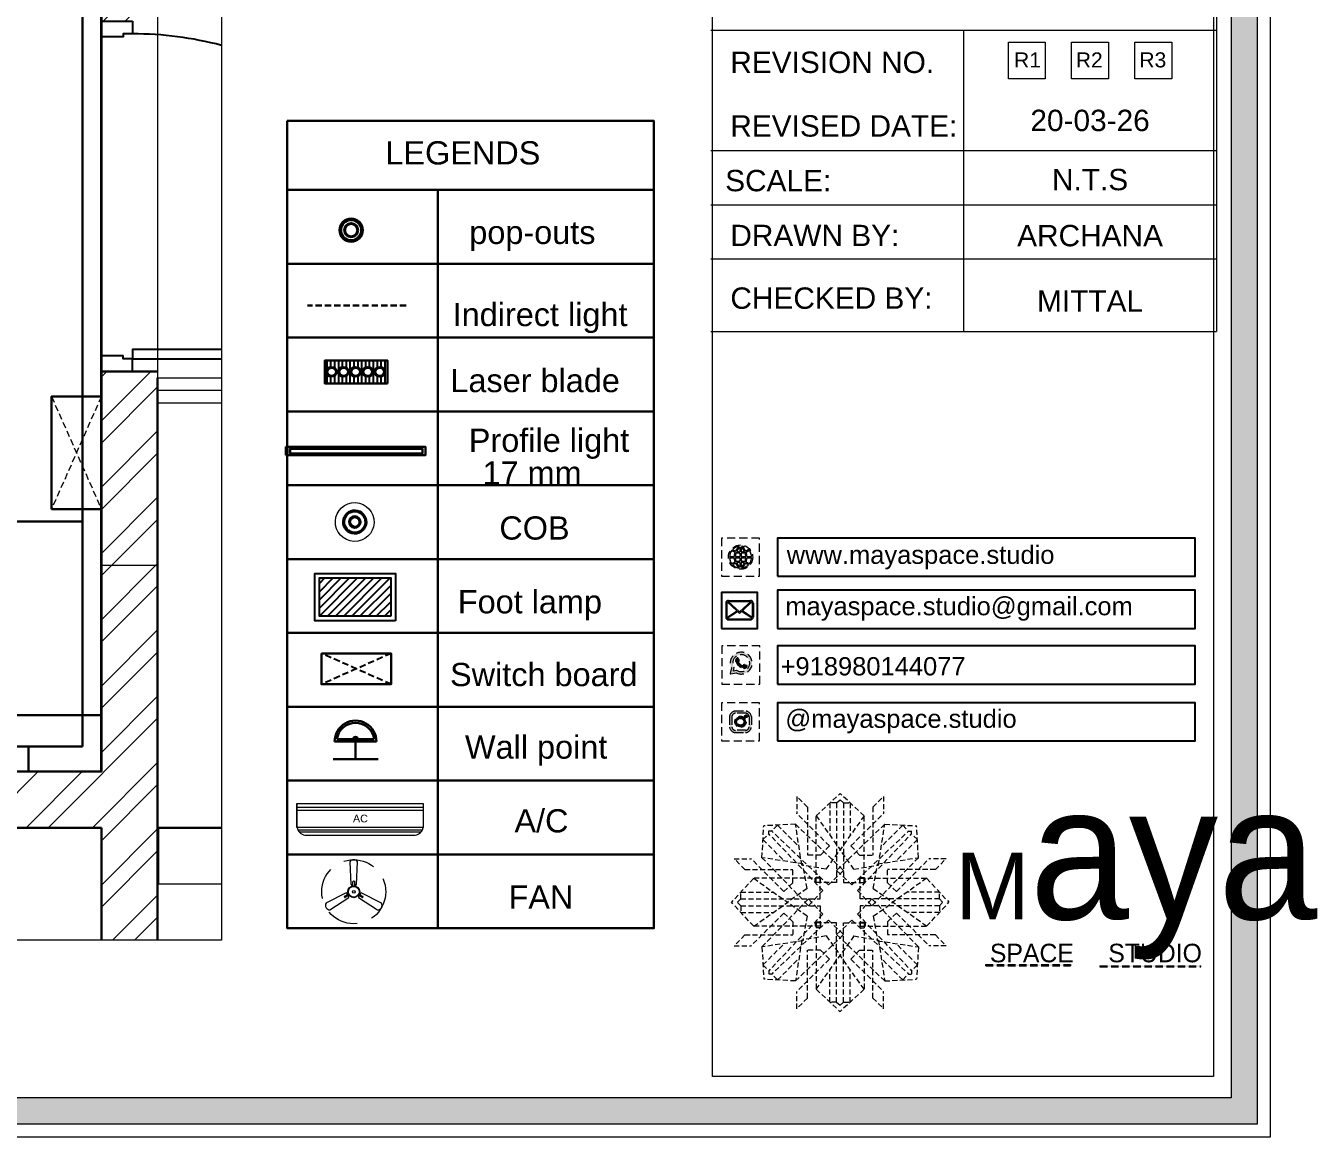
# Model space of a CAD drawing. Header units: millimetres. Extents: x 56222 to 3066687, y -650199 to -121287.
# Drawn here: x 132481.3 to 132584.6, y -184313.9 to -184225 of the extents above; entities that cross this region are included whole.
import ezdxf
from ezdxf.enums import TextEntityAlignment as Align

# ---------------------------------------------------------------- set-up
doc = ezdxf.new("R2010")
doc.units = ezdxf.units.MM
doc.header["$MEASUREMENT"] = 0
for name, pattern in [('00 . GROUND FLOOR$0$DASHED', [0.75, 0.5, -0.25]), ('DASHED', [0.75, 0.5, -0.25]), ('DASHED2', [0.375, 0.25, -0.125]), ('DASHEDX2', [1.5, 1, -0.5])]:
    doc.linetypes.add(name, pattern=pattern)
for name, color, linetype in [('09ELECTRICAL', 5, 'Continuous'), ('AR ELE-5', 134, 'Continuous'), ('AR HATCH-7', 7, 'Continuous')]:
    doc.layers.add(name, color=color, linetype=linetype)
for name, color, linetype, lineweight in [('dim05', 1, 'Continuous', 13), ('Dimension', 10, 'DASHEDX2', 20), ('el', 7, 'Continuous', 20), ('ELEC-wires', 1, 'DASHED2', 13), ('Electrical', 84, 'Continuous', 30), ('ELEVATION', 250, 'Continuous', 9), ('FIRST FLOOR', 7, 'Continuous', 9), ('FIRST FLOOR_( PLine )_', 251, 'Continuous', 30), ('FURNITURE', 32, 'Continuous', 9), ('GF FALSE CEILING', 6, 'Continuous', 35), ('NAME PLATE', 7, 'Continuous', 25)]:
    doc.layers.add(name, color=color, linetype=linetype, lineweight=lineweight)
doc.styles.add('Arial', font='arial.ttf')
doc.styles.get("Standard").update_dxf_attribs({"font": 'arial.ttf', "height": 6})

# ---------------------------------------------------------------- blocks, each defined once
blk = doc.blocks.new('FSFSF')
at = {"color": 42, "lineweight": 5, "true_color": 0xe0ac11}
for p, q in [((28600.03, 143.51), (28600.03, 140.16)), ((28602.15, 141.41), (28600.03, 143.51)), ((28603.86, 139.69), (28608.58, 144.08)), ((28607.9, 142.22), (28608.58, 142.85)), ((28613.31, 139.69), (28608.58, 144.08)), ((28609.27, 142.22), (28608.59, 142.85)), ((28615.02, 141.41), (28617.14, 143.51)), ((28617.14, 143.51), (28617.14, 140.16)), ((28606.47, 133.76), (28600.03, 140.16)), ((28602.15, 141.41), (28602.15, 131.95)), ((28607.9, 142.22), (28606.58, 142.22)), ((28606.58, 142.22), (28606.58, 135.84)), ((28607.9, 142.22), (28607.9, 126.58)), ((28609.27, 142.22), (28609.27, 126.58)), ((28609.27, 142.22), (28610.59, 142.22)), ((28610.59, 142.22), (28610.59, 135.84)), ((28610.7, 133.76), (28617.14, 140.16)), ((28615.02, 141.41), (28615.02, 131.95)), ((28593.19, 131.45), (28593.54, 137.71)), ((28599.8, 138.06), (28593.54, 137.71)), ((28596.24, 137.86), (28595.12, 136.69)), ((28596.24, 137.86), (28600.47, 133.65)), ((28601.03, 130), (28599.8, 138.06)), ((28599.8, 138.05), (28608.58, 129.56)), ((28603.86, 126.58), (28603.86, 139.69)), ((28603.86, 139.69), (28608.58, 133.02)), ((28613.31, 139.69), (28608.59, 133.02)), ((28617.37, 138.05), (28608.59, 129.56)), ((28613.31, 126.58), (28613.31, 139.69)), ((28616.14, 130), (28617.37, 138.06)), ((28620.93, 137.86), (28616.7, 133.65)), ((28617.37, 138.06), (28623.63, 137.71)), ((28620.93, 137.86), (28622.05, 136.69)), ((28624, 131.45), (28623.65, 137.71)), ((28593.39, 135), (28594.56, 136.12)), ((28593.39, 135), (28597.6, 130.78)), ((28595.12, 136.69), (28594.53, 136.69)), ((28594.56, 136.12), (28594.56, 136.71)), ((28605.17, 124.98), (28594.56, 136.12)), ((28606.27, 126.08), (28595.12, 136.69)), ((28610.9, 126.08), (28622.05, 136.69)), ((28612.02, 124.98), (28622.62, 136.12)), ((28623.8, 135), (28619.59, 130.78)), ((28622.05, 136.69), (28622.64, 136.69)), ((28622.62, 136.12), (28622.62, 136.71)), ((28623.8, 135), (28622.62, 136.12)), ((28606.47, 133.76), (28604.75, 131.95)), ((28605.86, 129.18), (28608.58, 133.02)), ((28611.31, 129.18), (28608.59, 133.02)), ((28610.7, 133.76), (28612.42, 131.95)), ((28587.73, 131.22), (28591.08, 131.22)), ((28589.84, 129.1), (28587.73, 131.22)), ((28597.49, 124.78), (28591.08, 131.22)), ((28593.19, 131.45), (28601.69, 122.67)), ((28601.25, 130.22), (28593.19, 131.45)), ((28605.86, 129.18), (28601.03, 130)), ((28602.07, 125.39), (28601.25, 130.22)), ((28604.75, 131.95), (28602.15, 131.95)), ((28611.31, 129.18), (28616.14, 130)), ((28612.42, 131.95), (28615.02, 131.95)), ((28615.12, 125.39), (28615.94, 130.22)), ((28623.99, 131.45), (28615.5, 122.67)), ((28615.94, 130.22), (28624, 131.45)), ((28619.7, 124.78), (28626.1, 131.22)), ((28629.45, 131.22), (28626.1, 131.22)), ((28627.34, 129.1), (28629.45, 131.22)), ((28591.56, 127.39), (28587.17, 122.66)), ((28589.84, 129.1), (28599.29, 129.1)), ((28604.66, 127.39), (28591.56, 127.39)), ((28591.56, 127.39), (28598.23, 122.67)), ((28599.29, 126.5), (28599.29, 129.1)), ((28603.68, 126.54), (28603.68, 127.39)), ((28604.71, 127.57), (28603.86, 127.57)), ((28604.66, 123.35), (28604.66, 127.39)), ((28604.7, 126.58), (28604.71, 127.57)), ((28606.27, 126.08), (28608.58, 128.27)), ((28607.9, 128.92), (28608.58, 129.56)), ((28607.9, 128.92), (28608.58, 128.27)), ((28609.27, 128.92), (28608.59, 129.56)), ((28609.27, 128.92), (28608.59, 128.27)), ((28610.9, 126.08), (28608.59, 128.27)), ((28612.46, 126.58), (28612.46, 127.57)), ((28612.46, 127.57), (28613.31, 127.57)), ((28612.52, 123.35), (28612.52, 127.39)), ((28612.52, 127.39), (28625.63, 127.39)), ((28613.51, 126.54), (28613.51, 127.39)), ((28627.34, 129.1), (28617.89, 129.1)), ((28617.89, 126.5), (28617.89, 129.1)), ((28625.63, 127.39), (28618.96, 122.67)), ((28625.63, 127.39), (28630.02, 122.66)), ((28589.03, 123.35), (28589.03, 124.67)), ((28589.03, 124.67), (28595.4, 124.67)), ((28597.49, 124.78), (28599.29, 126.5)), ((28602.07, 125.39), (28598.23, 122.67)), ((28605.17, 124.98), (28602.97, 122.67)), ((28604.66, 126.54), (28603.68, 126.54)), ((28607.9, 126.58), (28603.86, 126.58)), ((28609.27, 126.58), (28613.31, 126.58)), ((28612.02, 124.98), (28614.21, 122.67)), ((28612.52, 126.54), (28613.51, 126.54)), ((28615.12, 125.39), (28618.96, 122.67)), ((28619.7, 124.78), (28617.89, 126.5)), ((28628.16, 124.67), (28621.78, 124.67)), ((28628.16, 123.35), (28628.16, 124.67)), ((28591.56, 117.94), (28587.17, 122.66)), ((28589.03, 123.35), (28588.4, 122.67)), ((28589.03, 121.98), (28588.4, 122.65)), ((28589.03, 123.35), (28604.66, 123.35)), ((28591.56, 117.94), (28598.23, 122.65)), ((28593.19, 113.88), (28601.69, 122.65)), ((28602.07, 119.94), (28598.23, 122.65)), ((28602.33, 123.35), (28601.69, 122.67)), ((28602.33, 121.98), (28601.69, 122.65)), ((28602.33, 123.35), (28602.97, 122.67)), ((28602.33, 121.98), (28602.97, 122.65)), ((28605.17, 120.35), (28602.97, 122.65)), ((28612.02, 120.35), (28614.21, 122.65)), ((28628.16, 123.35), (28612.52, 123.35)), ((28614.85, 123.35), (28614.21, 122.67)), ((28614.85, 121.98), (28614.21, 122.65)), ((28614.85, 123.35), (28615.5, 122.67)), ((28614.85, 121.98), (28615.5, 122.65)), ((28615.12, 119.94), (28618.96, 122.65)), ((28623.99, 113.88), (28615.5, 122.65)), ((28625.63, 117.94), (28618.96, 122.65)), ((28625.63, 117.94), (28630.02, 122.66)), ((28628.16, 123.35), (28628.78, 122.67)), ((28628.16, 121.98), (28628.78, 122.65)), ((28589.03, 121.98), (28604.66, 121.98)), ((28589.03, 121.98), (28589.03, 120.66)), ((28589.03, 120.66), (28595.4, 120.66)), ((28597.49, 120.54), (28591.08, 114.11)), ((28605.17, 120.35), (28594.56, 109.2)), ((28597.49, 120.54), (28599.29, 118.83)), ((28602.07, 119.94), (28601.25, 115.1)), ((28604.66, 121.98), (28604.66, 117.94)), ((28612.02, 120.35), (28622.62, 109.2)), ((28612.52, 121.98), (28612.52, 117.94)), ((28628.16, 121.98), (28612.52, 121.98)), ((28615.12, 119.94), (28615.94, 115.1)), ((28619.7, 120.54), (28617.89, 118.83)), ((28619.7, 120.54), (28626.1, 114.11)), ((28628.16, 120.66), (28621.78, 120.66)), ((28628.16, 121.98), (28628.16, 120.66)), ((28604.66, 117.94), (28591.56, 117.94)), ((28606.27, 119.15), (28595.12, 108.54)), ((28599.29, 118.83), (28599.29, 116.23)), ((28604.66, 118.78), (28603.68, 118.78)), ((28603.68, 118.78), (28603.68, 117.94)), ((28607.9, 118.65), (28603.86, 118.65)), ((28603.86, 118.65), (28603.86, 105.54)), ((28604.71, 117.66), (28603.86, 117.66)), ((28604.7, 118.65), (28604.71, 117.66)), ((28606.27, 119.15), (28608.58, 116.96)), ((28607.9, 103.01), (28607.9, 118.65)), ((28610.9, 119.15), (28608.59, 116.96)), ((28609.27, 118.65), (28613.31, 118.65)), ((28609.27, 103.01), (28609.27, 118.65)), ((28610.9, 119.15), (28622.05, 108.54)), ((28612.46, 118.65), (28612.46, 117.66)), ((28612.46, 117.66), (28613.31, 117.66)), ((28612.52, 118.78), (28613.51, 118.78)), ((28612.52, 117.94), (28625.63, 117.94)), ((28613.31, 118.65), (28613.31, 105.54)), ((28613.51, 118.78), (28613.51, 117.94)), ((28617.89, 118.83), (28617.89, 116.23)), ((28589.84, 116.23), (28587.73, 114.11)), ((28589.84, 116.23), (28599.29, 116.23)), ((28601.25, 115.1), (28593.19, 113.87)), ((28593.39, 110.32), (28597.6, 114.55)), ((28599.8, 107.17), (28608.58, 115.67)), ((28601.03, 115.23), (28599.8, 107.17)), ((28605.86, 116.05), (28601.03, 115.23)), ((28605.86, 116.05), (28608.58, 112.21)), ((28607.9, 116.31), (28608.58, 116.96)), ((28607.9, 116.31), (28608.58, 115.67)), ((28609.27, 116.31), (28608.59, 116.96)), ((28609.27, 116.31), (28608.59, 115.67)), ((28611.31, 116.05), (28608.59, 112.21)), ((28617.37, 107.17), (28608.59, 115.67)), ((28611.31, 116.05), (28616.14, 115.23)), ((28615.94, 115.1), (28624, 113.87)), ((28616.14, 115.23), (28617.37, 107.17)), ((28627.34, 116.23), (28617.89, 116.23)), ((28623.8, 110.32), (28619.59, 114.55)), ((28627.34, 116.23), (28629.45, 114.11)), ((28587.73, 114.11), (28591.08, 114.11)), ((28593.19, 113.87), (28593.54, 107.62)), ((28602.15, 103.82), (28602.15, 113.27)), ((28604.75, 113.27), (28602.15, 113.27)), ((28603.86, 105.54), (28608.58, 112.21)), ((28606.47, 111.47), (28604.75, 113.27)), ((28613.31, 105.54), (28608.59, 112.21)), ((28610.7, 111.47), (28612.42, 113.27)), ((28612.42, 113.27), (28615.02, 113.27)), ((28615.02, 103.82), (28615.02, 113.27)), ((28624, 113.87), (28623.65, 107.62)), ((28629.45, 114.11), (28626.1, 114.11)), ((28593.39, 110.32), (28594.56, 109.2)), ((28596.24, 107.37), (28600.47, 111.58)), ((28606.47, 111.47), (28600.03, 105.07)), ((28606.58, 103.01), (28606.58, 109.38)), ((28610.59, 103.01), (28610.59, 109.38)), ((28610.7, 111.47), (28617.14, 105.07)), ((28620.93, 107.37), (28616.7, 111.58)), ((28623.8, 110.32), (28622.62, 109.2)), ((28599.8, 107.17), (28593.54, 107.52)), ((28595.12, 108.54), (28594.53, 108.54)), ((28594.56, 109.2), (28594.56, 108.61)), ((28596.24, 107.37), (28595.12, 108.54)), ((28617.37, 107.17), (28623.63, 107.52)), ((28620.93, 107.37), (28622.05, 108.54)), ((28622.05, 108.54), (28622.64, 108.54)), ((28622.62, 109.2), (28622.62, 108.61)), ((28600.03, 101.71), (28600.03, 105.07)), ((28603.86, 105.54), (28608.58, 101.15)), ((28613.31, 105.54), (28608.58, 101.15)), ((28617.14, 101.71), (28617.14, 105.07)), ((28602.15, 103.82), (28600.03, 101.71)), ((28607.9, 103.01), (28606.58, 103.01)), ((28607.9, 103.01), (28608.58, 102.38)), ((28609.27, 103.01), (28608.59, 102.38)), ((28609.27, 103.01), (28610.59, 103.01)), ((28615.02, 103.82), (28617.14, 101.71))]:
    blk.add_line(p, q, dxfattribs=at)
blk = doc.blocks.new('hgwg')
at = {"layer": 'Dimension', "true_color": 0xd39e00}
h = blk.add_hatch(color=42, dxfattribs=at)
h.dxf.hatch_style = 1
h.paths.add_polyline_path([(27505.71, 45.05), (27494.27, 45.05), (27494.27, 44.9), (27505.71, 44.9)])
h = blk.add_hatch(color=42, dxfattribs=at)
h.dxf.hatch_style = 1
h.paths.add_polyline_path([(27523.3, 44.9), (27509.68, 44.9), (27509.68, 44.75), (27523.3, 44.75)])
at = {"layer": 'Dimension', "color": 42, "true_color": 0xd39e00}
for p, q in [((27494.27, 45.05), (27505.71, 45.05)), ((27494.27, 44.9), (27494.27, 45.05)), ((27494.27, 44.9), (27505.71, 44.9)), ((27505.71, 45.05), (27505.71, 44.9)), ((27509.68, 44.9), (27523.3, 44.9)), ((27509.68, 44.9), (27509.68, 44.75)), ((27509.68, 44.75), (27523.3, 44.75)), ((27523.3, 44.75), (27523.3, 44.9))]:
    blk.add_line(p, q, dxfattribs=at)
at = {"layer": 'Dimension', "color": 42, "true_color": 0xd39e00, "attachment_point": 1}
for s, width, insert, char_height in [('{\\fCinzel|b0|i0|c0|p2;\\H1.5x;M\\fAmsterdam One|b0|i0|c0|p2;\\H2x;aya}', 85.3277, (27490.17, 69.17), 6), ('{\\fCinzel|b0|i0|c0|p0;SPACE     STUDIO}', 66.129, (27494.83, 47.86), 2.5)]:
    blk.add_mtext_dynamic_manual_height_columns(s, width=width, gutter_width=30, heights=[0], dxfattribs=dict(at, insert=insert, char_height=char_height))
blk = doc.blocks.new('QEGW4TG')
at = {"layer": 'Dimension', "true_color": 0x000000}
h = blk.add_hatch(color=18, dxfattribs=at)
h.dxf.hatch_style = 1
h.paths.add_polyline_path([(2.69, 1.93, 0.170513), (2.95, 1.97, 0.190337), (3.11, 2.18, 0.316231), (3.07, 2.28), (2.79, 2.37, 0.273721), (2.69, 2.34, 0.040749), (2.63, 2.27, -0.441282), (2.53, 2.25, -0.11828), (2.06, 2.64, -0.441282), (2.07, 2.74, 0.040749), (2.13, 2.81, 0.290083), (2.14, 2.92), (2.01, 3.18, 0.316231), (1.91, 3.2, 0.190337), (1.73, 3, 0.170513), (1.72, 2.74, 0.252784)], flags=0)
h.paths.add_polyline_path([(1.19, 1.98), (1.03, 1.3, 0.550912), (1.11, 1.23), (1.75, 1.39, 6.344125)])
h.paths.add_polyline_path([(1.81, 1.7), (1.4, 1.6), (1.5, 2.03, -9.071339)], flags=16)
h.paths.add_polyline_path([(3.11, 2.16, -0.17811), (2.95, 1.97, -0.170513), (2.69, 1.93, -0.252784), (1.72, 2.74, -0.170513), (1.73, 3, -0.17811), (1.89, 3.19, -0.370089), (2.01, 3.18), (2.14, 2.92, -0.307185), (2.13, 2.8, -0.041087), (2.06, 2.73, 0.321676), (2.05, 2.65, 0.126524), (2.55, 2.24, 0.312216), (2.62, 2.26, -0.041087), (2.68, 2.34, -0.290673), (2.79, 2.37), (3.07, 2.28, -0.370089)], flags=0)
h = blk.add_hatch(color=18, dxfattribs=at)
h.dxf.hatch_style = 1
h.paths.add_polyline_path([(2.79, 2.37, 0.273721), (2.69, 2.34, 0.040749), (2.63, 2.27, -0.441282), (2.53, 2.25, -0.11828), (2.06, 2.64, -0.441282), (2.07, 2.74, 0.040749), (2.13, 2.81, 0.290083), (2.14, 2.92), (2.01, 3.18, 0.316231), (1.91, 3.2, 0.190337), (1.73, 3, 0.170513), (1.72, 2.74, 0.252784), (2.69, 1.93, 0.170513), (2.95, 1.97, 0.190337), (3.11, 2.18, 0.316231), (3.07, 2.28)])
for p, q in [((2.01, 3.18), (2.14, 2.92)), ((1.19, 1.98), (1.03, 1.3)), ((1.5, 2.03), (1.4, 1.6)), ((1.4, 1.6), (1.81, 1.7)), ((3.07, 2.28), (2.8, 2.36)), ((1.1, 1.23), (1.75, 1.39))]:
    blk.add_line(p, q)
blk.add_lwpolyline([(0, 0), (4.68, 0), (4.68, 4.68), (0, 4.68)], close=True)
for centre, radius, start, end in [((2.39, 2.56), 1.34, 241.4727, 205.6422), ((2.39, 2.56), 1.04, 235.9962, 210.8333), ((2.07, 2.87), 0.364, 118.9685, 159.3648), ((1.94, 3.12), 0.0896, 41.8985, 123.1344), ((2.09, 2.87), 0.39, 159.7007, 198.4072), ((2.96, 3.23), 1.33, 201.4218, 258.1669), ((2.11, 2.68), 0.066, 135.9932, 224.8892), ((1.67, 3.16), 0.586, 312.4617, 321.8728), ((3.12, 3.42), 1.31, 216.5455, 243.5279), ((2.05, 2.87), 0.104, 320.3924, 28.6971), ((2.57, 2.3), 0.066, 234.2482, 323.1441), ((3.11, 1.94), 0.586, 137.2645, 146.6756), ((2.76, 2.27), 0.104, 70.4402, 138.745), ((2.75, 2.31), 0.39, 260.7301, 299.4366), ((2.76, 2.29), 0.364, 299.7725, 340.1688), ((3.03, 2.2), 0.0896, 336.0029, 57.2388), ((1.09, 1.29), 0.0598, 164.8483, 282.1458)]:
    blk.add_arc(centre, radius, start, end)
blk = doc.blocks.new('ASGERG')
at = {"layer": 'Dimension', "true_color": 0x000000}
h = blk.add_hatch(color=18, dxfattribs=at)
h.dxf.hatch_style = 1
h.paths.add_polyline_path([(0.99, 1.7, 0.353872), (1.69, 1.03), (2.96, 1.03, 0.353872), (3.66, 1.7), (3.66, 2.99, 0.353872), (2.96, 3.67), (1.69, 3.67, 0.353872), (0.99, 2.99)])
h.paths.add_polyline_path([(1.27, 2.97, -0.353872), (1.72, 3.4), (2.94, 3.4, -0.353872), (3.38, 2.97), (3.38, 1.72, -0.353872), (2.94, 1.3), (1.72, 1.3, -0.353872), (1.27, 1.72)], flags=16)
h.paths.add_polyline_path([(3.02, 2.35, -1), (1.64, 2.35, -1)], flags=0)
h.paths.add_polyline_path([(2.74, 2.35, -1), (1.92, 2.35, -1)], flags=0)
h.paths.add_polyline_path([(2.86, 3.02, -1), (3.19, 3.02, -1)], flags=0)
h.paths.add_polyline_path([(1.64, 2.35, 1), (3.02, 2.35, 1)], flags=0)
h = blk.add_hatch(color=18, dxfattribs=at)
h.dxf.hatch_style = 1
h.paths.add_polyline_path([(3.19, 3.02, 1), (2.86, 3.02, 1)])
h = blk.add_hatch(color=18, dxfattribs=at)
h.dxf.hatch_style = 1
h.paths.add_polyline_path([(1.64, 2.35, 1), (3.02, 2.35, 1)])
h.paths.add_polyline_path([(2.74, 2.35, -1), (1.92, 2.35, -1)], flags=16)
for p, q in [((1.69, 3.67), (2.96, 3.67)), ((2.94, 3.4), (1.72, 3.4)), ((0.99, 2.99), (0.99, 1.7)), ((1.27, 2.97), (1.27, 1.72)), ((3.38, 2.97), (3.38, 1.72)), ((3.66, 2.99), (3.66, 1.7)), ((1.69, 1.03), (2.96, 1.03)), ((2.94, 1.3), (1.72, 1.3))]:
    blk.add_line(p, q)
blk.add_lwpolyline([(0, 0), (4.68, 0), (4.68, 4.68), (0, 4.68)], close=True)
for centre, radius in [((3.02, 3.02), 0.168), ((2.33, 2.35), 0.694), ((2.33, 2.35), 0.414)]:
    blk.add_circle(centre, radius)
for centre, radius, start, end in [((1.76, 2.89), 0.778, 94.8631, 172.8127), ((1.76, 2.91), 0.491, 94.8631, 172.8127), ((2.9, 2.91), 0.491, 7.1873, 85.1369), ((2.89, 2.89), 0.778, 7.1873, 85.1369), ((1.76, 1.8), 0.778, 187.1873, 265.1369), ((1.76, 1.78), 0.491, 187.1873, 265.1369), ((2.9, 1.78), 0.491, 274.8631, 352.8127), ((2.89, 1.8), 0.778, 274.8631, 352.8127)]:
    blk.add_arc(centre, radius, start, end)
blk = doc.blocks.new('DTGWEGEARG')
at = {"layer": 'Dimension', "true_color": 0x000000}
h = blk.add_hatch(color=18, dxfattribs=at)
h.dxf.hatch_style = 1
h.paths.add_polyline_path([(3.83, 2.34, 1), (0.85, 2.34, 1)])
h.paths.add_polyline_path([(2.51, 1.01, 0.105795), (2.96, 1.58, -0.055205), (3.3, 1.41, -0.169822)], flags=16)
h.paths.add_polyline_path([(2.41, 1.12), (2.41, 1.69, -0.058279), (2.81, 1.63, -0.103353)], flags=16)
h.paths.add_polyline_path([(2.26, 1.13, -0.101741), (1.87, 1.63, -0.057171), (2.26, 1.69)], flags=16)
h.paths.add_polyline_path([(2.17, 1.01, -0.169822), (1.38, 1.41, -0.055205), (1.72, 1.58, 0.105795)], flags=16)
h.paths.add_polyline_path([(3.02, 1.72, 0.081336), (3.13, 2.27), (3.68, 2.27, -0.152069), (3.4, 1.52, 0.05687)], flags=16)
h.paths.add_polyline_path([(2.87, 1.77, 0.061945), (2.41, 1.84), (2.41, 2.27), (2.98, 2.27, -0.081344)], flags=16)
h.paths.add_polyline_path([(2.26, 1.84, 0.060923), (1.8, 1.77, -0.081344), (1.7, 2.27), (2.26, 2.27)], flags=16)
h.paths.add_polyline_path([(1.66, 1.72, 0.05687), (1.28, 1.52, -0.152069), (1, 2.27), (1.55, 2.27, 0.081336)], flags=16)
h.paths.add_polyline_path([(2.41, 2.42), (2.41, 2.83, 0.061945), (2.87, 2.91, -0.080009), (2.98, 2.42)], flags=16)
h.paths.add_polyline_path([(3.13, 2.42, 0.080116), (3.02, 2.96, 0.05687), (3.4, 3.16, 0.028258), (3.3, 3.27, -0.055205), (2.96, 3.1, 0.105795), (2.51, 3.67, -0.36029), (3.68, 2.42)], flags=16)
h.paths.add_polyline_path([(2.26, 2.42), (1.7, 2.42, -0.080009), (1.8, 2.91, 0.060923), (2.26, 2.84)], flags=16)
h.paths.add_polyline_path([(1.55, 2.42), (1, 2.42, -0.150466), (1.28, 3.16, 0.05687), (1.66, 2.96, 0.080116)], flags=16)
h.paths.add_polyline_path([(2.41, 2.98), (2.41, 3.56, -0.103353), (2.81, 3.05, -0.058279)], flags=16)
h.paths.add_polyline_path([(2.26, 2.99, -0.057171), (1.87, 3.05, -0.101741), (2.26, 3.55)], flags=16)
h.paths.add_polyline_path([(1.72, 3.1, -0.055205), (1.38, 3.27, -0.169822), (2.17, 3.67, 0.105795)], flags=16)
blk.add_lwpolyline([(0, 0), (4.68, 0), (4.68, 4.68), (0, 4.68)], close=True)
at = {"layer": 'Dimension', "color": 18, "true_color": 0x000000}
for p, q in [((2.26, 3.55), (2.26, 2.99)), ((2.41, 3.56), (2.41, 2.98)), ((1, 2.42), (1.55, 2.42)), ((1, 2.27), (1.55, 2.27)), ((1.7, 2.42), (2.26, 2.42)), ((1.7, 2.27), (2.26, 2.27)), ((2.26, 2.84), (2.26, 2.42)), ((2.26, 2.27), (2.26, 1.84)), ((2.26, 1.69), (2.26, 1.13)), ((2.41, 2.83), (2.41, 2.42)), ((2.41, 2.42), (2.98, 2.42)), ((2.41, 2.27), (2.98, 2.27)), ((2.41, 2.27), (2.41, 1.84)), ((2.41, 1.69), (2.41, 1.12)), ((3.13, 2.42), (3.68, 2.42)), ((3.13, 2.27), (3.68, 2.27))]:
    blk.add_line(p, q, dxfattribs=at)
blk.add_circle((2.34, 2.34), 1.49, dxfattribs=at)
for centre, radius, start, end in [((2.34, 2.34), 1.34, 97.3549, 135.9073), ((2.34, 4.74), 1.75, 236.7417, 249.3811), ((3.28, 2.34), 1.73, 129.9301, 154.0867), ((3.28, 2.34), 1.58, 130.1073, 153.3446), ((1.4, 2.34), 1.58, 26.6554, 50.2584), ((2.34, 2.34), 1.34, 3.3907, 82.6451), ((1.4, 2.34), 1.73, 25.9133, 50.0699), ((2.34, 4.74), 1.75, 290.6189, 303.2583), ((2.34, 2.34), 1.34, 142.3819, 176.6093), ((2.34, 2.34), 1.34, 183.0315, 217.6181), ((2.34, 4.74), 1.9, 236.1399, 249.1595), ((2.34, -0.06), 1.9, 110.8405, 123.8601), ((3.28, 2.34), 1.73, 159.0567, 177.3789), ((3.28, 2.34), 1.73, 182.3435, 200.9433), ((3.28, 2.34), 1.58, 158.8325, 177.1302), ((3.28, 2.34), 1.58, 182.5658, 201.1675), ((2.34, 4.74), 1.9, 253.6799, 267.6253), ((2.34, -0.06), 1.9, 92.3747, 106.3201), ((2.34, 4.74), 1.75, 254.3336, 267.422), ((2.34, -0.06), 1.75, 92.578, 105.6664), ((3.28, 2.34), 1.58, 206.6554, 229.8927), ((2.34, 4.74), 1.75, 272.3248, 285.6664), ((2.34, 4.74), 1.9, 272.1415, 286.3201), ((2.34, -0.06), 1.9, 73.6799, 87.8585), ((2.34, -0.06), 1.75, 74.3336, 87.6752), ((1.4, 2.34), 1.58, 309.7416, 333.3446), ((1.4, 2.34), 1.58, 2.8698, 21.1675), ((1.4, 2.34), 1.58, 338.8325, 357.4342), ((2.34, 4.74), 1.9, 290.8405, 303.8601), ((1.4, 2.34), 1.73, 2.6211, 20.9433), ((1.4, 2.34), 1.73, 339.0567, 357.6565), ((2.34, -0.06), 1.9, 56.1399, 69.1595), ((2.34, 2.34), 1.34, 322.3819, 356.9685), ((2.34, -0.06), 1.75, 110.6189, 123.2583), ((2.34, 2.34), 1.34, 224.0927, 262.6451), ((3.28, 2.34), 1.73, 205.9133, 230.0699), ((1.4, 2.34), 1.73, 309.9301, 334.0867), ((2.34, 2.34), 1.34, 277.3549, 315.9073), ((2.34, -0.06), 1.75, 56.7417, 69.3811)]:
    blk.add_arc(centre, radius, start, end, dxfattribs=at)
blk = doc.blocks.new('MASTER')
at = {"layer": 'FURNITURE', "color": 9, "lineweight": 30, "true_color": 0xc7c8ca}
blk.add_line((131528.69, -184195.94), (131473.12, -184195.94), dxfattribs=at)
for points in [[(131528.69, -184213.94), (131453.19, -184213.94), (131453.19, -184215.94), (131530.19, -184215.94), (131530.19, -184213.94), (131530.19, -184213.94), (131530.19, -184152.94), (131528.69, -184152.94)], [(131511.08, -184213.94), (131524.38, -184213.94), (131524.38, -184215.94), (131511.08, -184215.94)]]:
    blk.add_lwpolyline(points, close=True, dxfattribs=at)
blk = doc.blocks.new('6616')
at = {"color": 242, "linetype": 'DASHED', "true_color": 0xcd2027}
for p, q in [((386784.79, -36915.77), (386775.78, -36911.78)), ((386784.79, -36911.78), (386775.78, -36915.77))]:
    blk.add_line(p, q, dxfattribs=at)
at = {"layer": 'ELEC-wires', "color": 5, "linetype": 'ByBlock', "lineweight": 30, "ltscale": 4}
blk.add_lwpolyline([(386775.78, -36911.78), (386784.79, -36911.78), (386784.79, -36915.77), (386775.78, -36915.77)], close=True, dxfattribs=at)
blk = doc.blocks.new('FLOOR LT.')
at = {"layer": '09ELECTRICAL'}
h = blk.add_hatch(dxfattribs=at)
h.set_pattern_fill('ANSI31', color=256, scale=6.05916, angle=180, style=0)
h.set_pattern_definition([(225, (8190.6031, -14293.93296), (0.535559115, -0.535559115), [])])
h.paths.add_polyline_path([(0.56, -5.52), (-8.83, -5.52), (-8.83, -0.49), (0.56, -0.49)])
for points in [[(1.17, -6.13), (-9.43, -6.13), (-9.43, 0.12), (1.17, 0.12)], [(0.56, -5.52), (-8.83, -5.52), (-8.83, -0.49), (0.56, -0.49)]]:
    blk.add_lwpolyline(points, close=True, dxfattribs=at)
blk = doc.blocks.new('A$C2E9001B6')
at = {"layer": 'Electrical', "ltscale": 10}
for p, q in [((0, 5), (5.83, 5)), ((2.92, 2.71), (2.92, 5)), ((0.21, 2.71), (5.62, 2.71)), ((0.51, 2.42), (5.32, 2.42))]:
    blk.add_line(p, q, dxfattribs=at)
at = {"layer": 'Electrical', "ltscale": 10, "extrusion": (0, 0, -1)}
for centre, major_axis, start_param, end_param in [((2.92, 2.71), (-1.91, 1.91), 2.356194, 5.497787), ((2.92, 2.71), (1.71, 1.71), 0.902965, 3.809424), ((2.92, 2.43), (-0.223, 0.223), 2.378522, 5.47546)]:
    blk.add_ellipse(centre, major_axis=major_axis, ratio=1, start_param=start_param, end_param=end_param, dxfattribs=at)
blk = doc.blocks.new('zw$7A8B')
at = {"layer": 'Electrical', "lineweight": 9}
for p, q in [((0, 12), (0, 2.9)), ((0.28, 2.07), (47.72, 2.07)), ((0.81, 1.24), (47.19, 1.24)), ((3.04, 0), (44.96, 0))]:
    blk.add_line(p, q, dxfattribs=at)
at = {"layer": 'Electrical', "lineweight": 9, "ltscale": 2}
for p, q in [((0, 12), (48, 12)), ((0, 2.9), (0, 12)), ((48, 12), (48, 2.9)), ((48, 2.9), (0, 2.9))]:
    blk.add_line(p, q, dxfattribs=at)
at = {"layer": 'Electrical', "lineweight": 9, "ltscale": 15}
for p, q in [((0, 10.69), (48, 10.69)), ((0, 9.53), (48, 9.53))]:
    blk.add_line(p, q, dxfattribs=at)
at = {"layer": 'Electrical', "lineweight": 9}
for centre, start, end in [((3.61, 3.64), 191.5479, 261.1486), ((44.39, 3.64), 278.8514, 348.4521)]:
    blk.add_arc(centre, 3.68, start, end, dxfattribs=at)
at = {"layer": 'Electrical', "ltscale": 10, "insert": (21.28, 7.81), "char_height": 2.929, "width": 6.7046, "attachment_point": 1}
blk.add_mtext('AC', dxfattribs=at)

msp = doc.modelspace()

# ---------------------------------------------------------------- hatches: boundary and pattern name
at = {"layer": 'AR HATCH-7', "lineweight": 9, "true_color": 0x939598}
h = msp.add_hatch(dxfattribs=at)
h.set_pattern_fill('ANSI32', color=252, scale=10)
h.set_pattern_definition([(45, (1257.8727, -904.875), (-2.65165043, 2.65165043), []), (45, (1259.6404, -904.875), (-2.65165043, 2.65165043), [])])
h.paths.add_polyline_path([(132491.83, -184268.16), (132487.33, -184268.16), (132487.33, -184282.66), (132487.33, -184284.66), (132410.33, -184284.66), (132410.33, -184298.15), (132414.83, -184298.15), (132414.83, -184289.16), (132487.33, -184289.16), (132487.33, -184298.15), (132491.83, -184298.15), (132491.83, -184289.16)])
h.paths.add_polyline_path([(132410.83, -184122.66), (132331.33, -184122.66), (132331.33, -184131.66), (132410.83, -184131.66)])
h.paths.add_polyline_path([(132491.83, -184122.66), (132487.33, -184122.66), (132425.83, -184122.66), (132425.83, -184131.66), (132442.57, -184131.66), (132487.33, -184131.66), (132487.33, -184221.66), (132487.33, -184224.66), (132489.83, -184224.66), (132491.83, -184224.66)])
h.paths.add_polyline_path([(132491.83, -184253.16), (132491.83, -184252.66), (132487.33, -184252.66), (132487.33, -184268.16), (132491.83, -184268.16)])
h.paths.add_polyline_path([(132306.33, -184263.66), (132301.83, -184263.66), (132301.83, -184284.66), (132290.85, -184284.66), (132290.85, -184289.16), (132349.83, -184289.16), (132349.83, -184284.66), (132306.33, -184284.66)])
h.paths.add_polyline_path([(132350.83, -184284.66), (132350.83, -184289.16)], flags=17)
h.paths.add_polyline_path([(132366.33, -184284.66), (132366.33, -184289.16), (132374.33, -184289.16), (132374.33, -184286.16), (132374.33, -184284.66)])
at = {"layer": 'Dimension', "linetype": 'Continuous', "true_color": 0xd39e00}
h = msp.add_hatch(color=42, dxfattribs=at)
h.paths.add_polyline_path([(132281.57, -184102.93), (132281.57, -184312.85), (132579.81, -184312.85), (132579.81, -184102.93)])
h.paths.add_polyline_path([(132283.66, -184105.02), (132577.71, -184105.02), (132577.71, -184310.76), (132283.66, -184310.76)], flags=16)
at = {"layer": 'Dimension', "true_color": 0x000000}
h = msp.add_hatch(color=18, dxfattribs=at)
h.dxf.hatch_style = 1
h.paths.add_polyline_path([(132539.26, -184272.52, 0.414214), (132539.49, -184272.3), (132539.49, -184271.19, 0.414214), (132539.26, -184270.97), (132537.5, -184270.97, 0.414214), (132537.28, -184271.19), (132537.28, -184272.3, 0.414214), (132537.5, -184272.52)])
h.paths.add_polyline_path([(132538.55, -184271.85), (132539.36, -184272.4, -0.198912), (132539.26, -184272.44), (132537.5, -184272.44, -0.198912), (132537.4, -184272.4), (132538.22, -184271.85), (132538.38, -184272.01)], flags=16)
h.paths.add_polyline_path([(132538.38, -184271.89), (132537.48, -184271.05, -0.028783), (132537.5, -184271.05), (132539.26, -184271.05, -0.028783), (132539.28, -184271.05)], flags=16)
h.paths.add_polyline_path([(132538.61, -184271.8), (132539.36, -184271.09, -0.202482), (132539.4, -184271.19), (132539.4, -184272.3, -0.043076), (132539.4, -184272.33)], flags=16)
h.paths.add_polyline_path([(132538.16, -184271.8), (132537.36, -184272.33, -0.043076), (132537.36, -184272.3), (132537.36, -184271.19, -0.202482), (132537.4, -184271.09)], flags=16)
at = {"layer": 'Electrical', "lineweight": 25, "true_color": 0x000000, "transparency": 33554687}
h = msp.add_hatch(dxfattribs=at)
h.set_pattern_fill('ANSI31', color=18, scale=2.476187, angle=225)
h.set_pattern_definition([(270, (140552.37505, -197233.70682), (0.309523398, -1e-16), [])])
h.paths.add_polyline_path([(132508.78, -184253.63), (132509.31, -184252.98, -0.675401), (132509.6, -184252.28, -0.15536), (132509.84, -184252.35), (132510.22, -184251.89), (132510.22, -184251.78), (132505.21, -184251.78), (132505.21, -184253.63)])
h.paths.add_polyline_path([(132505.75, -184253.1, -1), (132505.75, -184252.28, -1)], flags=16)
h.paths.add_polyline_path([(132506.71, -184252.28, -1), (132506.71, -184253.1, -1)], flags=16)
h.paths.add_polyline_path([(132505.75, -184253.02, -1), (132505.75, -184252.36, -1)], flags=0)
h.paths.add_polyline_path([(132506.71, -184252.36, -1), (132506.71, -184253.02, -1)], flags=0)
h.paths.add_polyline_path([(132507.67, -184252.28, -1), (132507.67, -184253.1, -1)], flags=16)
h.paths.add_polyline_path([(132507.67, -184252.36, -1), (132507.67, -184253.02, -1)], flags=0)
h.paths.add_polyline_path([(132508.64, -184252.28, -1), (132508.64, -184253.1, -1)], flags=16)
h.paths.add_polyline_path([(132508.64, -184252.36, -1), (132508.64, -184253.02, -1)], flags=0)
h.paths.add_polyline_path([(132509.31, -184252.98), (132508.78, -184253.63), (132510.22, -184253.63), (132510.22, -184251.89), (132509.84, -184252.35, -0.731062), (132509.6, -184253.1, -0.193744)], flags=17)

# ---------------------------------------------------------------- linework, layer by layer
at = {"color": 242, "linetype": 'DASHED', "true_color": 0xcd2027}
for p, q in [((132510.51, -184277.68), (132504.94, -184275.21)), ((132510.51, -184275.21), (132504.94, -184277.68))]:
    msp.add_line(p, q, dxfattribs=at)
for points in [[(132489.83, -184224.66), (132489.83, -184225.66), (132489.08, -184225.66), (132489.08, -184225.91), (132487.33, -184225.91), (132487.33, -184224.66)], [(132489.83, -184252.66), (132489.83, -184251.66), (132489.08, -184251.66), (132489.08, -184251.41), (132487.33, -184251.41), (132487.33, -184252.66)], [(132536.93, -184273.23), (132539.83, -184273.23), (132539.83, -184270.33), (132536.93, -184270.33)]]:
    msp.add_lwpolyline(points, close=True)
msp.add_lwpolyline([(132496.95, -184250.91), (132489.83, -184250.91), (132489.83, -184251.66), (132496.95, -184251.66)])
at = {"color": 18, "true_color": 0x000000}
for points in [[(132541.41, -184269.04), (132574.83, -184269.04), (132574.83, -184265.99), (132541.41, -184265.99)], [(132541.41, -184273.21), (132574.83, -184273.21), (132574.83, -184270.16), (132541.41, -184270.16)], [(132541.43, -184277.66), (132574.83, -184277.66), (132574.83, -184274.6), (132541.43, -184274.6)], [(132541.41, -184282.21), (132574.83, -184282.21), (132574.83, -184279.16), (132541.41, -184279.16)]]:
    msp.add_lwpolyline(points, close=True, dxfattribs=at)
at = {"layer": 'AR ELE-5', "linetype": 'ByBlock', "ltscale": 15}
msp.add_arc((132489.81, -184253.7), 28.04, 75.252, 89.9653, dxfattribs=at)
at = {"layer": 'Dimension', "color": 42, "linetype": 'Continuous', "true_color": 0xd39e00}
for p, q in [((132576.54, -184212.83), (132576.54, -184249.46)), ((132536.1, -184225.38), (132576.54, -184225.38)), ((132556.32, -184249.46), (132556.32, -184225.38)), ((132576.54, -184235.01), (132536.1, -184235.01)), ((132576.54, -184239.35), (132536.1, -184239.35)), ((132576.54, -184243.69), (132536.1, -184243.69)), ((132536.1, -184249.46), (132576.54, -184249.46))]:
    msp.add_line(p, q, dxfattribs=at)
at = {"layer": 'Dimension', "color": 18, "linetype": 'Continuous', "true_color": 0x000000}
for p, q in [((132537.28, -184271.19), (132537.28, -184272.3)), ((132537.36, -184271.19), (132537.36, -184272.3)), ((132537.4, -184271.09), (132538.16, -184271.8)), ((132537.48, -184271.05), (132538.38, -184271.89)), ((132537.5, -184270.97), (132539.26, -184270.97)), ((132537.5, -184271.05), (132539.26, -184271.05)), ((132538.38, -184271.89), (132539.28, -184271.05)), ((132538.61, -184271.8), (132539.36, -184271.09)), ((132539.4, -184271.19), (132539.4, -184272.3)), ((132539.49, -184271.19), (132539.49, -184272.3)), ((132537.36, -184272.33), (132538.16, -184271.8)), ((132537.4, -184272.4), (132538.22, -184271.85)), ((132538.22, -184271.85), (132538.38, -184272.01)), ((132538.38, -184272.01), (132538.55, -184271.85)), ((132539.36, -184272.4), (132538.55, -184271.85)), ((132539.4, -184272.33), (132538.61, -184271.8)), ((132537.5, -184272.44), (132539.26, -184272.44)), ((132537.5, -184272.52), (132539.26, -184272.52))]:
    msp.add_line(p, q, dxfattribs=at)
at = {"layer": 'Dimension', "color": 42, "linetype": 'Continuous', "true_color": 0xd39e00}
for points in [[(132280.52, -184101.88), (132580.85, -184101.88), (132580.85, -184313.9), (132280.52, -184313.9)], [(132281.57, -184102.93), (132579.81, -184102.93), (132579.81, -184312.85), (132281.57, -184312.85)], [(132283.66, -184105.02), (132577.71, -184105.02), (132577.71, -184310.76), (132283.66, -184310.76)], [(132559.9, -184226.32), (132562.85, -184226.32), (132562.85, -184229.27), (132559.9, -184229.27)], [(132564.95, -184226.32), (132567.9, -184226.32), (132567.9, -184229.27), (132564.95, -184229.27)], [(132570.01, -184226.32), (132572.96, -184226.32), (132572.96, -184229.27), (132570.01, -184229.27)]]:
    msp.add_lwpolyline(points, close=True, dxfattribs=at)
at = {"layer": 'Dimension', "color": 42, "linetype": 'ByBlock', "true_color": 0xd39e00}
msp.add_lwpolyline([(132536.22, -184309.04), (132536.22, -184106.75), (132576.3, -184106.75), (132576.3, -184309.04)], close=True, dxfattribs=at)
at = {"layer": 'Dimension', "color": 18, "true_color": 0x000000}
for centre, radius, start, end in [((132537.5, -184271.19), 0.222, 90, 180), ((132537.5, -184271.19), 0.139, 134.2135, 180), ((132537.5, -184271.19), 0.139, 90, 96.5948), ((132539.26, -184271.19), 0.222, 0, 90), ((132539.26, -184271.19), 0.139, 83.4052, 90), ((132539.26, -184271.19), 0.139, 0, 45.7865), ((132537.5, -184272.3), 0.222, 180, 270), ((132537.5, -184272.3), 0.139, 180, 189.8662), ((132537.5, -184272.3), 0.139, 225, 270), ((132539.26, -184272.3), 0.222, 270, 0), ((132539.26, -184272.3), 0.139, 270, 315), ((132539.26, -184272.3), 0.139, 350.1338, 0)]:
    msp.add_arc(centre, radius, start, end, dxfattribs=at)
at = {"layer": 'ELEC-wires', "color": 5, "linetype": 'ByBlock', "lineweight": 30, "ltscale": 4}
msp.add_lwpolyline([(132504.94, -184275.21), (132510.51, -184275.21), (132510.51, -184277.68), (132504.94, -184277.68)], close=True, dxfattribs=at)
at = {"layer": 'Electrical', "color": 0, "lineweight": 30}
for p, q in [((132502.2, -184238.14), (132531.54, -184238.14)), ((132514.24, -184238.14), (132514.24, -184297.19))]:
    msp.add_line(p, q, dxfattribs=at)
at = {"layer": 'Electrical', "color": 18, "lineweight": 30, "true_color": 0x000000}
for p, q in [((132502.2, -184244.05), (132531.54, -184244.05)), ((132502.2, -184249.95), (132531.54, -184249.95)), ((132502.2, -184255.86), (132531.54, -184255.86)), ((132502.2, -184261.76), (132531.54, -184261.76)), ((132502.2, -184261.76), (132531.54, -184261.76)), ((132502.2, -184267.67), (132531.54, -184267.67)), ((132502.2, -184267.67), (132531.54, -184267.67)), ((132502.2, -184273.57), (132531.54, -184273.57)), ((132502.2, -184273.57), (132531.54, -184273.57)), ((132502.2, -184279.48), (132531.54, -184279.48)), ((132502.2, -184279.48), (132531.54, -184279.48)), ((132502.2, -184285.38), (132531.54, -184285.38)), ((132502.2, -184285.38), (132531.54, -184285.38)), ((132502.2, -184291.29), (132531.54, -184291.29)), ((132502.2, -184291.29), (132531.54, -184291.29)), ((132502.2, -184291.29), (132531.54, -184291.29)), ((132502.2, -184297.19), (132531.54, -184297.19))]:
    msp.add_line(p, q, dxfattribs=at)
at = {"layer": 'Electrical', "color": 3, "linetype": '00 . GROUND FLOOR$0$DASHED', "lineweight": 30}
msp.add_line((132511.71, -184247.39), (132503.82, -184247.39), dxfattribs=at)
at = {"layer": 'Electrical', "lineweight": 15, "ltscale": 20}
for p, q in [((132507.21, -184291.89), (132507.3, -184293.7)), ((132507.73, -184293.7), (132507.83, -184291.89)), ((132507.46, -184293.79), (132507.46, -184293.45)), ((132507.57, -184293.45), (132507.57, -184293.79)), ((132506.92, -184294.37), (132505.3, -184295.19)), ((132505.61, -184295.73), (132507.13, -184294.74)), ((132506.78, -184294.63), (132507.08, -184294.46)), ((132507.13, -184294.55), (132506.83, -184294.73)), ((132508.2, -184294.73), (132507.9, -184294.55)), ((132507.9, -184294.74), (132509.43, -184295.73)), ((132507.96, -184294.46), (132508.26, -184294.64)), ((132509.73, -184295.19), (132508.12, -184294.37))]:
    msp.add_line(p, q, dxfattribs=at)
at = {"layer": 'Electrical', "color": 0, "lineweight": 30}
msp.add_lwpolyline([(132502.2, -184232.63), (132531.54, -184232.63), (132531.54, -184297.19), (132502.2, -184297.19)], close=True, dxfattribs=at)
at = {"layer": 'Electrical', "color": 240, "lineweight": 30, "true_color": 0xed1f24, "transparency": 33554687, "elevation": -0.77}
msp.add_lwpolyline([(132510.22, -184253.63), (132505.21, -184253.63), (132505.21, -184251.78), (132510.22, -184251.78)], close=True, dxfattribs=at)
at = {"layer": 'Electrical', "color": 7, "lineweight": 30}
msp.add_lwpolyline([(132502.1, -184259.35), (132513.27, -184259.35), (132513.27, -184258.69), (132502.1, -184258.69)], close=True, dxfattribs=at)
at = {"layer": 'Electrical', "color": 175, "lineweight": 30, "ltscale": 8, "true_color": 0x4554a5}
for points in [[(132513.02, -184258.83), (132513.02, -184259.22), (132502.42, -184259.22), (132502.42, -184258.83)], [(132513.01, -184258.85), (132513.01, -184259.21), (132502.43, -184259.21), (132502.43, -184258.85)]]:
    msp.add_lwpolyline(points, close=True, dxfattribs=at)
at = {"layer": 'Electrical', "color": 18, "ltscale": 8, "true_color": 0x000000}
for radius in [0.931, 0.807, 0.56, 0.498]:
    msp.add_circle((132507.31, -184241.36), radius, dxfattribs=at)
at = {"layer": 'Electrical', "color": 18, "lineweight": 25, "true_color": 0x000000, "transparency": 33554687}
for centre, radius in [((132505.75, -184252.69, -0.77), 0.41), ((132505.75, -184252.69, -0.77), 0.328), ((132506.71, -184252.69, -0.77), 0.41), ((132506.71, -184252.69, -0.77), 0.328), ((132507.67, -184252.69, -0.77), 0.41), ((132507.67, -184252.69, -0.77), 0.328), ((132508.64, -184252.69, -0.77), 0.41), ((132508.64, -184252.69, -0.77), 0.328), ((132509.6, -184252.69, -0.77), 0.41), ((132509.6, -184252.69, -0.77), 0.328)]:
    msp.add_circle(centre, radius, dxfattribs=at)
at = {"layer": 'Electrical', "linetype": 'DASHED', "lineweight": 15, "ltscale": 5}
msp.add_circle((132507.52, -184294.27), 2.56, dxfattribs=at)
at = {"layer": 'Electrical', "color": 5, "lineweight": 5, "ltscale": 8}
msp.add_ellipse((132507.6, -184264.7), major_axis=(1.05, -1.14), ratio=1, start_param=-0.785398, end_param=5.497787, dxfattribs=at)
at = {"layer": 'Electrical', "color": 5, "ltscale": 8}
for major_axis, start_param, end_param in [((0.629, -0.683), -0.785398, 5.497787), ((-0.626, -0.577), 0.785398, 7.068583), ((-0.337, -0.31), 0.785398, 7.068583), ((-0.28, -0.258), 0.785398, 7.068583)]:
    msp.add_ellipse((132507.6, -184264.7), major_axis=major_axis, ratio=1, start_param=start_param, end_param=end_param, dxfattribs=at)
at = {"layer": 'Electrical', "lineweight": 15, "ltscale": 20}
for centre, major_axis, start_param, end_param in [((132507.52, -184292.06), (0.25, 0.25), -0.272136, 1.842967), ((132507.52, -184294.27), (0.339, -0.339), 3.14161, 9.424795), ((132507.52, -184294.27), (0.302, -0.302), 1.749190548672175e-05, 6.283202799085073), ((132507.36, -184293.67), (0.0408, 0.0408), 2.863014, 4.257784), ((132507.52, -184293.94), (0.182, -0.182), 2.565057, 2.951308), ((132507.52, -184293.47), (0.0401, 0.0401), -0.465536, 1.983618), ((132507.52, -184293.94), (0.182, 0.182), 0.19032, 0.57657), ((132507.68, -184293.67), (0.0408, -0.0408), 5.167028, 6.561799), ((132506.82, -184294.67), (0.0401, -0.0401), 3.199655, 5.648809), ((132506.92, -184294.43), (0.0408, -0.0408), 0.978238, 2.373008), ((132507.23, -184294.43), (0.182, -0.182), 3.855511, 4.241762), ((132507.23, -184294.43), (0.182, -0.182), 4.659452, 5.045703), ((132507.08, -184294.71), (0.0408, 0.0408), -1.325776, 0.068994), ((132507.52, -184294.27), (0.0754, 0.0754), 1.570814, 7.853999), ((132507.95, -184294.71), (0.0408, -0.0408), 3.072633, 4.467404), ((132507.8, -184294.43), (0.182, 0.182), 4.37911, 4.765361), ((132507.8, -184294.43), (0.182, 0.182), 5.183051, 5.569301), ((132508.12, -184294.43), (0.0408, -0.0408), 2.339416, 3.734186), ((132508.21, -184294.67), (0.0401, 0.0401), 3.723254, 6.172408), ((132505.61, -184295.37), (0.25, -0.25), 3.393055, 5.508159), ((132509.43, -184295.37), (0.25, -0.25), 5.48745, 7.602554)]:
    msp.add_ellipse(centre, major_axis=major_axis, ratio=1, start_param=start_param, end_param=end_param, dxfattribs=at)
at = {"layer": 'ELEVATION', "lineweight": 0}
msp.add_lwpolyline([(132496.95, -184116.98), (132496.95, -184298.15), (132290.85, -184298.15), (132290.85, -184116.98)], close=True, dxfattribs=at)
at = {"layer": 'FIRST FLOOR'}
for p, q in [((132491.83, -184122.66), (132491.83, -184277.16)), ((132487.33, -184252.66), (132487.33, -184281.66)), ((132487.33, -184268.16), (132491.83, -184268.16)), ((132487.33, -184284.66), (132410.33, -184284.66)), ((132487.33, -184289.16), (132414.83, -184289.16)), ((132487.33, -184289.16), (132487.33, -184298.15)), ((132491.83, -184289.16), (132496.95, -184289.16)), ((132491.83, -184289.16), (132491.83, -184298.15))]:
    msp.add_line(p, q, dxfattribs=at)
at = {"layer": 'FIRST FLOOR_( PLine )_'}
for p, q in [((132491.83, -184252.66), (132487.33, -184252.66)), ((132487.33, -184252.66), (132487.33, -184284.66)), ((132491.83, -184298.15), (132491.83, -184253.16)), ((132487.33, -184284.66), (132410.33, -184284.66)), ((132414.83, -184289.16), (132487.33, -184289.16)), ((132487.33, -184289.16), (132487.33, -184298.15)), ((132491.83, -184298.15), (132491.83, -184289.16)), ((132491.83, -184289.16), (132496.95, -184289.16))]:
    msp.add_line(p, q, dxfattribs=at)
at = {"layer": 'FURNITURE'}
for p, q in [((132491.83, -184253.16), (132496.95, -184253.16)), ((132491.83, -184254.16), (132496.95, -184254.16)), ((132491.83, -184255.16), (132496.95, -184255.16))]:
    msp.add_line(p, q, dxfattribs=at)
msp.add_lwpolyline([(132496.95, -184293.66), (132491.92, -184293.66), (132491.92, -184289.16), (132496.95, -184289.16)], dxfattribs=at)
at = {"layer": 'GF FALSE CEILING', "color": 9, "lineweight": 30, "true_color": 0xc7c8ca}
msp.add_lwpolyline([(132306.33, -184131.66), (132487.33, -184131.66), (132487.33, -184280.16), (132306.33, -184280.16)], close=True, dxfattribs=at)

# ---------------------------------------------------------------- block references
at = {"transparency": 33554687, "xscale": 0.619046796313535, "yscale": 0.619046796313535, "zscale": 0.619046796313535, "rotation": 180}
msp.add_blockref('A$C2E9001B6', (132509.47, -184280.58, 0), dxfattribs=at)
at = {"xscale": 0.2104404643852655, "yscale": 0.2104404643852655, "zscale": 0.2104404643852655}
msp.add_blockref('zw$7A8B', (132502.98, -184289.75), dxfattribs=at)
at = {"layer": '09ELECTRICAL', "linetype": 'Continuous', "xscale": 0.6094103631547978, "yscale": 0.6094103631547978, "zscale": 0.6094103631547978}
msp.add_blockref('FLOOR LT.', (132510.15, -184268.88), dxfattribs=at)
at = {"layer": 'dim05', "color": 242, "lineweight": 30, "true_color": 0xcd2027}
msp.add_blockref('MASTER', (957.13, -68.72), dxfattribs=at)
at = {"layer": 'Dimension', "color": 42, "true_color": 0xd39e00}
for name, p, xscale, yscale, zscale in [('DTGWEGEARG', (132536.94, -184269.04), 0.6529069601293854, 0.6529069601293854, 0.6529069601293854), ('QEGW4TG', (132536.96, -184277.66), 0.6529069601293854, 0.6529069601293854, 0.6529069601293854), ('ASGERG', (132536.94, -184282.21), 0.6529069601293854, 0.6529069601293854, 0.6529069601293854), ('FSFSF', (120925.84, -184344.94), 0.4061925203789204, 0.4061925203789204, 0.4061925203789204), ('hgwg', (116260.21, -184326.8), 0.5927734984819294, 0.5927734984819294, 0.5927734984819294)]:
    msp.add_blockref(name, p, dxfattribs=dict(at, xscale=xscale, yscale=yscale, zscale=zscale))
at = {"layer": 'el', "color": 1, "rotation": 90}
msp.add_blockref('6616', (95571.56, -571039.45), dxfattribs=at)

# ---------------------------------------------------------------- texts
at = {"color": 18, "true_color": 0x000000, "char_height": 1.4599, "attachment_point": 1}
for s, width, gutter_width, insert in [('www.mayaspace.studio', 9.8037, 8.2, (132542.16, -184266.59)), ('mayaspace.studio@gmail.com', 6.1162, 5.12, (132542.05, -184270.7)), ('+918980144077', 23.8505, 5.12, (132541.67, -184275.51)), ('@mayaspace.studio', 6.1162, 5.12, (132542.05, -184279.7))]:
    msp.add_mtext_dynamic_manual_height_columns(s, width=width, gutter_width=gutter_width, heights=[0], dxfattribs=dict(at, insert=insert))
at = {"layer": 'Electrical', "color": 1, "attachment_point": 3, "style": 'Arial'}
for s, insert, char_height in [('LEGENDS', (132522.45, -184234.25), 1.857), ('pop-outs', (132526.86, -184240.61), 1.857), ('Indirect light', (132529.42, -184247.18), 1.8571), ('Laser blade', (132528.81, -184252.46), 1.8571), ('Profile light', (132529.56, -184257.24), 1.8571), ('17 mm', (132525.75, -184259.85), 1.857), ('COB', (132524.79, -184264.25), 1.857), ('Foot lamp', (132527.38, -184270.15), 1.857), ('Switch board', (132530.22, -184275.97), 1.8571), ('Wall point', (132527.81, -184281.77), 1.857), ('A/C', (132524.7, -184287.67), 1.857), ('FAN', (132525.09, -184293.77), 1.857)]:
    msp.add_mtext_dynamic_manual_height_columns(s, width=44.7957, gutter_width=0.619, heights=[2.37], dxfattribs=dict(at, insert=insert, char_height=char_height))
at = {"layer": 'NAME PLATE', "style": 'Arial'}
for s, height, p in [('REVISION NO.', 1.7082, (132545.8, -184228.79)), ('REVISED DATE: ', 1.7082, (132547.06, -184233.88)), ('SCALE:', 1.708, (132541.48, -184238.25)), ('DRAWN BY:', 1.708, (132544.41, -184242.64)), ('ARCHANA', 1.708, (132566.43, -184242.65)), ('CHECKED BY:', 1.7082, (132545.74, -184247.65)), ('MITTAL', 1.708, (132566.43, -184247.88))]:
    msp.add_text(s, height=height, dxfattribs=at).set_placement(p, align=Align.CENTER)
for s, p in [('R1', (132560.35, -184228.35)), ('R2', (132565.29, -184228.35))]:
    msp.add_text(s, height=1.204, dxfattribs=at).set_placement(p)
at = {"layer": 'NAME PLATE', "lineweight": 0, "attachment_point": 2, "style": 'Arial'}
for s, insert, char_height, width in [('R3', (132571.45, -184227.14), 1.204, 2.3503), ('20-03-26', (132566.43, -184231.73), 1.708, 14.8037), ('N.T.S', (132566.43, -184236.46), 1.708, 3.334)]:
    msp.add_mtext(s, dxfattribs=dict(at, insert=insert, char_height=char_height, width=width))

doc.saveas('drawing.dxf')
